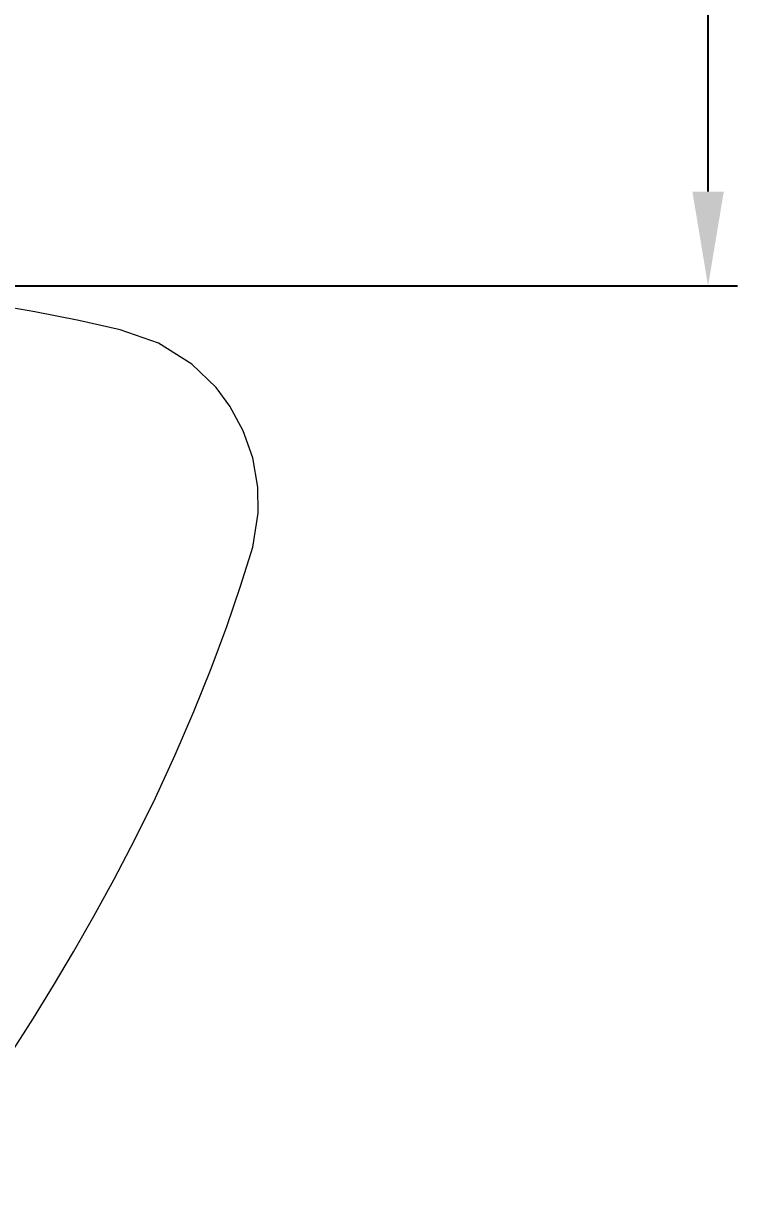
# Model space of a CAD drawing. Header units: millimetres. Extents: x 789 to 1209, y -1956 to -1362.
# Drawn here: x 959.2 to 989.48, y -1647.07 to -1597.34 of the extents above; entities that cross this region are included whole.
import ezdxf

# ---------------------------------------------------------------- set-up
doc = ezdxf.new("R2010")
doc.units = ezdxf.units.MM
doc.header["$LTSCALE"] = 0.1
doc.layers.get('0').update_dxf_attribs({"lineweight": 13})
doc.layers.add('DIM', color=3, linetype='Continuous', lineweight=9)
doc.styles.get("Standard").update_dxf_attribs({"font": 'arial.ttf'})
doc.dimstyles.new('ISO-25', dxfattribs={"dimtxt": 2.5, "dimasz": 2.5, "dimexe": 1.25, "dimexo": 0.625, "dimtad": 1, "dimlfac": 1.333333, "dimtxsty": 'Standard', "dimcen": 2.5, "dimadec": 0, "dimazin": 0, "dimtfac": 1, "dimtmove": 0, "dimatfit": 3, "dimfxl": 0, "dimarcsym": 0})

# ---------------------------------------------------------------- blocks, each defined once
blk = doc.blocks.new('*D57')
at = {"layer": 'Defpoints', "color": 0}
for p in [(946.302, -1433.594), (988.234, -1433.594), (956.415, -1608.473)]:
    blk.add_point(p, dxfattribs=at)
at = {"layer": 'DIM', "color": 0, "linetype": 'ByBlock', "lineweight": -2}
for p, q in [((946.927, -1433.594), (989.484, -1433.594)), ((988.234, -1604.473), (988.234, -1437.594)), ((957.04, -1608.473), (989.484, -1608.473))]:
    blk.add_line(p, q, dxfattribs=at)
at = {"layer": 'DIM', "color": 0}
for points in [[(987.567, -1437.594), (988.9, -1437.594), (988.234, -1433.594)], [(987.567, -1604.473), (988.9, -1604.473), (988.234, -1608.473)]]:
    blk.add_solid(points, dxfattribs=at)
at = {"layer": 'DIM', "color": 0, "insert": (985.566, -1521.033), "char_height": 4, "attachment_point": 5, "rotation": 90}
blk.add_mtext('228', dxfattribs=at)

msp = doc.modelspace()

# ---------------------------------------------------------------- linework, layer by layer
at = {"color": 7, "linetype": 'Continuous'}
msp.add_line((964.929, -1610.909), (963.299, -1610.34), dxfattribs=at)
for points in [[(963.299, -1610.34), (961.541, -1609.946), (959.679, -1609.575), (957.714, -1609.238), (955.641, -1608.939), (954.837, -1608.847)], [(967.366, -1612.788), (966.331, -1611.789), (964.929, -1610.909)], [(969.151, -1618.11), (969.137, -1617.014), (968.924, -1615.775), (968.52, -1614.618), (967.956, -1613.577), (967.366, -1612.788)], [(968.405, -1621.21), (968.919, -1619.564), (969.151, -1618.11)], [(954.195, -1647.069), (955.077, -1646.028), (955.969, -1644.895), (956.888, -1643.65), (957.828, -1642.3), (958.749, -1640.911), (959.624, -1639.536), (960.472, -1638.155), (961.32, -1636.725), (962.185, -1635.213), (963.049, -1633.638), (963.923, -1631.962), (964.795, -1630.193), (965.637, -1628.369), (966.427, -1626.532), (967.156, -1624.71), (967.816, -1622.93), (968.405, -1621.21)]]:
    msp.add_lwpolyline(points, dxfattribs=at)

# ---------------------------------------------------------------- dimensions: what is measured, and where the dimension line sits
at = {"layer": 'DIM'}
dim = msp.add_linear_dim(base=(988.234, -1433.594), p1=(956.415, -1608.473), p2=(946.302, -1433.594), angle=90, text='228', dimstyle='ISO-25', override={"dimtxt": 4, "dimasz": 4, "dimdec": 1, "dimlfac": 1.333333, "dimtdec": 1, "dimfxl": 1.25, "dimarcsym": 1}, dxfattribs=at)
dim.commit()
dim.dimension.update_dxf_attribs({"geometry": '*D57', "text_midpoint": (985.566, -1521.033)})

doc.saveas('drawing.dxf')
